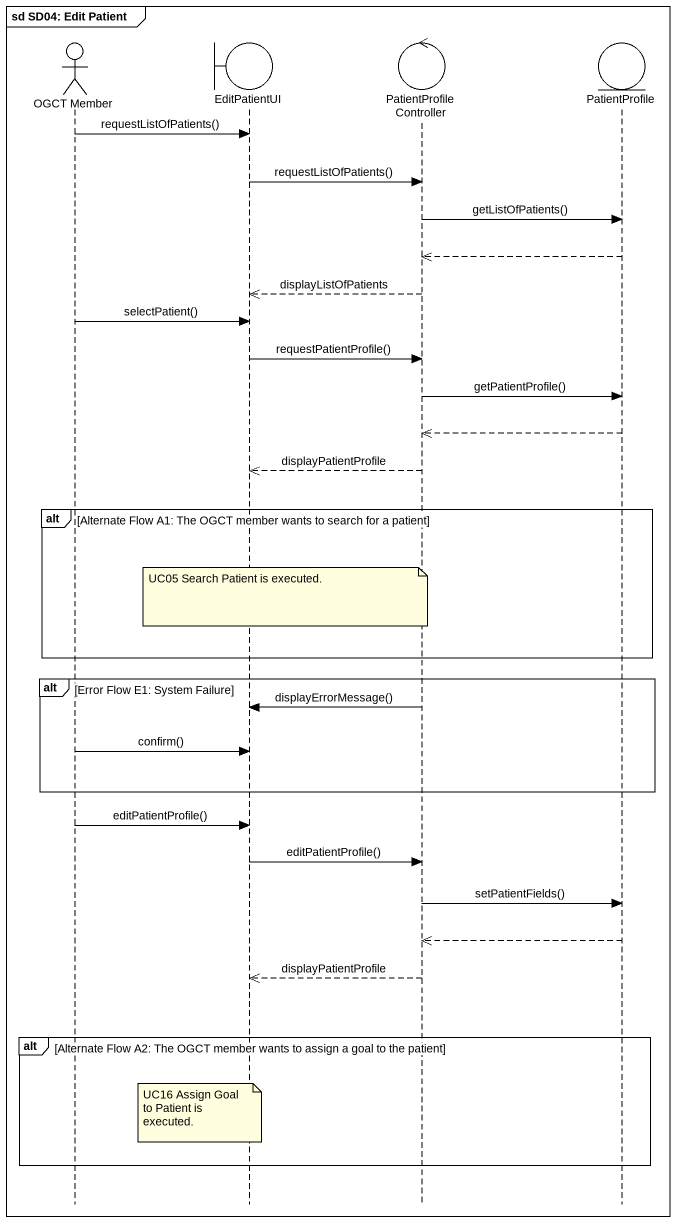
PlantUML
@startuml
mainframe sd SD04: Edit Patient
hide footbox
actor "OGCT Member" as OGCT_Member
boundary EditPatientUI
control PatientProfileController
entity PatientProfile

OGCT_Member -> EditPatientUI : requestListOfPatients()
EditPatientUI -> PatientProfileController : requestListOfPatients()
PatientProfileController -> PatientProfile : getListOfPatients()
PatientProfile -->> PatientProfileController
PatientProfileController -->> EditPatientUI : displayListOfPatients
OGCT_Member -> EditPatientUI : selectPatient()
EditPatientUI -> PatientProfileController : requestPatientProfile()
PatientProfileController -> PatientProfile : getPatientProfile()
PatientProfile -->> PatientProfileController
PatientProfileController -->> EditPatientUI : displayPatientProfile
alt Alternate Flow A1: The OGCT member wants to search for a patient
  note over EditPatientUI : UC05 Search Patient is executed.
end
alt Error Flow E1: System Failure
  PatientProfileController -> EditPatientUI : displayErrorMessage()
  OGCT_Member -> EditPatientUI : confirm()
end
OGCT_Member -> EditPatientUI : editPatientProfile()
EditPatientUI -> PatientProfileController : editPatientProfile()
PatientProfileController -> PatientProfile : setPatientFields()
PatientProfile -->> PatientProfileController
PatientProfileController -->> EditPatientUI : displayPatientProfile
alt Alternate Flow A2: The OGCT member wants to assign a goal to the patient
  note over EditPatientUI : UC16 Assign Goal to Patient is executed.
end
@enduml
